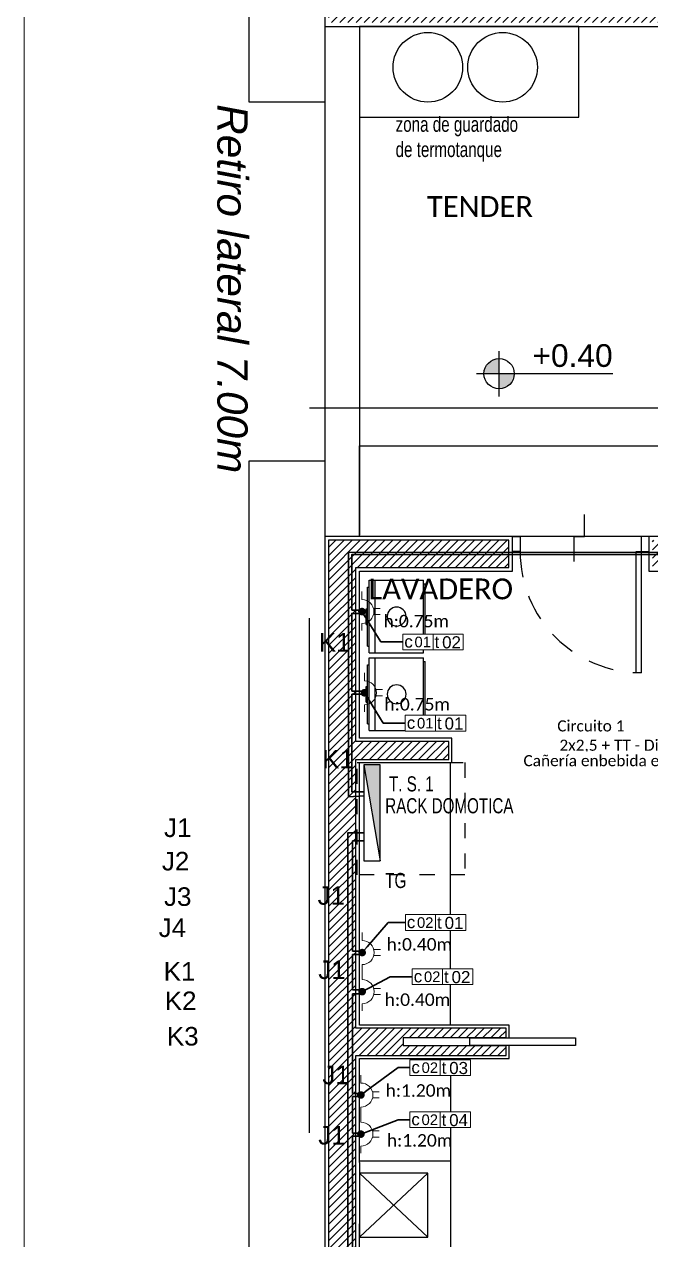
# Model space of a CAD drawing. Header units: millimetres. Extents: x 430 to 1353, y -204 to 152.
# Drawn here: x 641.06 to 645.2, y 4 to 12.03 of the extents above; entities that cross this region are included whole.
import ezdxf
from ezdxf import colors
from ezdxf.entities.mleader import LeaderData, LeaderLine
from ezdxf.enums import TextEntityAlignment as Align
from ezdxf.math import Vec2, Vec3

# ---------------------------------------------------------------- set-up
doc = ezdxf.new("R2010")
doc.units = ezdxf.units.MM
doc.linetypes.add('DASHED', pattern=[0.3, 0.17, -0.13])
doc.linetypes.add('HIDDENX3', pattern=[0.15, 0.1, -0.05])
doc.layers.get('0').update_dxf_attribs({"color": 250})
for name, color, linetype in [('A Eq. Fijo', 252, 'Continuous'), ('AN - Designacion Corte 1-50', 252, 'Continuous'), ('AN - Designacion Nivel 1-50', 252, 'Continuous'), ('AR - Carpinteria', 252, 'Continuous'), ('AR - Equipamiento Fijo', 252, 'Continuous'), ('AR - Ht', 252, 'Continuous'), ('AR - Proyeccion', 252, 'DASHED'), ('AR - Vista 05', 252, 'Continuous'), ('AR - Vista 2', 252, 'Continuous'), ('AR - Vista 4', 252, 'Continuous'), ('AR-VISTA-1', 252, 'Continuous'), ('AR_Vista 1', 252, 'Continuous'), ('ER-AA', 252, 'HIDDENX3'), ('IE - Boca', 252, 'Continuous'), ('ND- ESPACIOS', 253, 'Continuous')]:
    doc.layers.add(name, color=color, linetype=linetype)
for name, color, linetype, lineweight in [('ND-Cotas', 252, 'Continuous', 9), ('ND-GLOBAL_Notas', 252, 'Continuous', 9), ('ND-TABLEROS', 1, 'Continuous', 9), ('ND-texto', 251, 'Continuous', 15), ('ND-TUG-C1', 112, 'Continuous', 30), ('ND-TUG-C2', 70, 'Continuous', 30), ('ND-TUG-C3', 21, 'Continuous', 30), ('ND-TUG-C4', 173, 'Continuous', 30), ('ND-TUG_Boca', 160, 'Continuous', 9), ('vista', 252, 'Continuous', 15)]:
    doc.layers.add(name, color=color, linetype=linetype, lineweight=lineweight)
doc.styles.add('50-TXT', font='GOTHIC.TTF', dxfattribs={"width": 0.75, "height": 0.1})
doc.styles.add('Arial', font='arial.ttf')
doc.styles.add('IMPLANTACION', font='arial.ttf', dxfattribs={"height": 0.3})
doc.styles.get("Standard").update_dxf_attribs({"font": 'arial.ttf'})
doc.styles.add('Texto Simbolos 1 50', font='arial.ttf', dxfattribs={"height": 0.15})

# ---------------------------------------------------------------- blocks, each defined once
blk = doc.blocks.new('Toma_doble')
for p, q in [((-0.0208, 0.1066), (-0.0208, 0.1501)), ((0.0192, 0.1071), (0.0192, 0.1501)), ((-0.0794, 0.03), (-0.1322, 0.03)), ((0.0794, 0.03), (0.126, 0.03))]:
    blk.add_line(p, q)
blk.add_arc((0, 0.03), 0.0794, 360, 180)
blk = doc.blocks.new('_Dot')
at = {"color": 0, "linetype": 'ByBlock', "lineweight": -2}
blk.add_line((-0.5, 0), (-1, 0), dxfattribs=at)
at = {"color": 0, "linetype": 'ByBlock', "const_width": 0.5}
blk.add_lwpolyline([(-0.25, 0, 1), (0.25, 0, 1)], format="xyb", close=True, dxfattribs=at)
blk = doc.blocks.new('Nomenclatura toma 10 A')
at = {"lineweight": 9}
blk.add_lwpolyline([(0, 0.0522), (0.3993, 0.0522), (0.3993, -0.0522), (0, -0.0522)], close=True, dxfattribs=at)
blk.add_wipeout([(0, 0.0522), (0.3993, 0.0522), (0.3993, -0.0522), (0, -0.0522)], dxfattribs=at)
for p, q in [((0, -0.0522), (0, 0.0522)), ((0, 0.0522), (0.3993, 0.0522)), ((0.1996, 0.0522), (0.1996, -0.0522)), ((0.1996, 0.0522), (0.1996, -0.0522)), ((0.3993, 0.0522), (0.3993, -0.0522)), ((0, -0.0522), (0.3993, -0.0522)), ((0, -0.0522), (0.3993, -0.0522))]:
    blk.add_line(p, q, dxfattribs=at)
at = {"lineweight": 9, "style": 'IMPLANTACION'}
for s, p in [('c', (0.0097, -0.0373)), ('t', (0.2092, -0.0399))]:
    blk.add_text(s, height=0.08, dxfattribs=at).set_placement(p)
for p, height in [((0.0769, -0.0353), 0.07), ((0.2594, -0.0426), 0.08)]:
    blk.add_attdef('00', p, '', height=height, dxfattribs=at)
blk = doc.blocks.new('Designacion Nivel Planta 1 50')
h = blk.add_hatch(color=256)
h.dxf.hatch_style = 1
h.paths.add_polyline_path([(0, 0.1, 0.414214), (-0.1, 0), (0, 0)])
h.paths.add_polyline_path([(0.1, 0), (0, 0), (0, -0.1, 0.414214)])
for p, q in [((0, -0.15), (0, 0.15)), ((0.75, 0), (-0.15, 0))]:
    blk.add_line(p, q)
blk.add_circle((0, 0), 0.1)
at = {"style": 'Texto Simbolos 1 50'}
blk.add_attdef('NIVEL', text='', height=0.15, dxfattribs=at).set_placement((0.75, 0), align=Align.BOTTOM_RIGHT)
blk = doc.blocks.new('caldera-')
at = {"color": 0}
for p, q in [((0.01, 0.2172), (0, 0.2172)), ((0, -0.2172), (0, 0.2172)), ((0.01, 0.2172), (0.01, 0.24)), ((0.37, 0.24), (0.01, 0.24)), ((0.01, -0.2172), (0.01, 0.2172)), ((0.33, -0.24), (0.33, 0.24)), ((0.37, 0.195), (0.37, 0.24)), ((0.37, -0.195), (0.37, 0.195)), ((0.38, 0.195), (0.37, 0.195)), ((0.38, 0.052), (0.38, 0.195)), ((0.38, -0.052), (0.38, 0.052)), ((0.39, 0.052), (0.38, 0.052)), ((0.39, 0.039), (0.38, 0.039)), ((0.39, 0.022), (0.38, 0.022)), ((0.39, 0.009), (0.38, 0.009)), ((0.39, -0.052), (0.39, 0.052)), ((0.39, -0.009), (0.38, -0.009)), ((0.39, -0.022), (0.38, -0.022)), ((0.39, -0.039), (0.38, -0.039)), ((0.39, -0.052), (0.38, -0.052)), ((0.38, -0.195), (0.38, -0.052)), ((0.01, -0.2172), (0, -0.2172)), ((0.01, -0.24), (0.01, -0.2172)), ((0.37, -0.24), (0.01, -0.24)), ((0.38, -0.195), (0.37, -0.195)), ((0.37, -0.24), (0.37, -0.195))]:
    blk.add_line(p, q, dxfattribs=at)
blk.add_circle((0.188, 0), 0.0625, dxfattribs=at)
blk = doc.blocks.new('Caldera')
at = {"rotation": 270}
blk.add_blockref('caldera-', (0.24, 0.39), dxfattribs=at)
blk = doc.blocks.new('A$C14B72A78')
at = {"rotation": 270}
blk.add_blockref('Caldera', (0.24, 0.39), dxfattribs=at)
blk = doc.blocks.new('*U491')
blk.add_lwpolyline([(0.05, 0.1), (0.05, 0.9), (0.0833, 0.9), (0.0833, 0.1)], close=True)
for points in [[(0, 0), (0.05, 0), (0.05, 0.1), (0, 0.1)], [(0.9, 0), (0.85, 0), (0.85, 0.1), (0.9, 0.1)]]:
    blk.add_lwpolyline(points)
at = {"color": 8, "linetype": 'DASHED'}
blk.add_arc((0.05, 0.1), 0.8, 360, 90, dxfattribs=at)
blk = doc.blocks.new('PLANTA BAJA')
at = {"layer": 'AR - Ht', "true_color": 0x383838, "transparency": 33554610}
h = blk.add_hatch(dxfattribs=at)
h.set_pattern_fill('ANSI31', color=250, scale=0.012)
h.set_pattern_definition([(45, (-605.2518, -51.777135), (-0.0269407684, 0.0269407684), [])])
h.paths.add_polyline_path([(23.605, 24.735), (23.425, 24.735), (23.425, 24.69), (22.52, 24.69), (22.52, 24.6304), (22.7591, 24.6304), (22.7591, 24.5804), (22.52, 24.5804), (22.52, 24.52), (23.425, 24.52), (23.425, 24.45), (23.605, 24.45)])
h.paths.add_polyline_path([(18.205, 30.805), (18.025, 30.805), (18.025, 30.625), (18.205, 30.625)])
h.paths.add_polyline_path([(0.205, 16.225), (1.215, 16.225), (1.215, 16.405), (0.025, 16.405), (0.025, 10.52), (0.205, 10.52), (0.205, 11.8904), (0.205, 13.0025), (1.1975, 13.0025), (1.1975, 13.0679), (0.5175, 13.0679), (0.5175, 13.1179), (1.1975, 13.1179), (1.1975, 13.1825), (0.205, 13.1825), (0.205, 14.9569), (0.82, 14.9569), (0.82, 15.0769), (0.205, 15.0769)])
h.paths.add_polyline_path([(4.45, 16.405), (2.165, 16.405), (2.165, 16.225), (3.625, 16.225), (3.625, 13.1825), (2.6375, 13.1825), (2.6375, 13.1179), (3.3175, 13.1179), (3.3175, 13.0679), (2.6375, 13.0679), (2.6375, 13.0025), (3.625, 13.0025), (3.625, 12.015), (3.805, 12.015), (3.805, 16.225), (4.45, 16.225)])
h.paths.add_polyline_path([(7.455, 16.405), (5.5, 16.405), (5.5, 16.225), (7.455, 16.225)])
h.paths.add_polyline_path([(7.34, 11.005), (3.805, 11.005), (3.805, 11.075), (3.625, 11.075), (3.625, 10.825), (4.155, 10.825), (4.155, 8.47), (3.625, 8.47), (3.625, 8.35), (4.275, 8.35), (4.275, 10.825), (7.22, 10.825), (7.22, 7.405), (7.225, 7.405), (7.225, 0.025), (7.405, 0.025), (7.405, 7.225), (7.475, 7.225), (7.475, 7.405), (7.34, 7.405)])
h.paths.add_polyline_path([(3.805, 7.405), (2.615, 7.405), (2.615, 7.8154), (2.495, 7.8154), (2.495, 7.405), (0.205, 7.405), (0.205, 7.96), (0.025, 7.96), (0.025, 0.025), (0.205, 0.025), (0.205, 7.225), (3.805, 7.225)])
h.paths.add_polyline_path([(11.69, 7.405), (9.89, 7.405), (9.725, 7.405), (9.725, 7.225), (11.69, 7.225)])
h.paths.add_polyline_path([(14.62, 11.005), (10.81, 11.005), (10.81, 10.825), (14.62, 10.825)])
h.paths.add_polyline_path([(18.225, 11.005), (15.875, 11.005), (15.875, 10.825), (18.055, 10.825), (18.055, 9.505), (17.475, 9.505), (17.475, 9.175), (17.215, 9.175), (17.215, 9.055), (18.055, 9.055), (18.055, 7.405), (17.47, 7.405), (17.47, 7.225), (18.035, 7.225), (18.195, 7.225), (18.22, 7.225), (18.22, 7.405), (18.175, 7.405), (18.175, 10.825), (18.225, 10.825)])
h.paths.add_polyline_path([(18.055, 9.425), (18.055, 9.175), (17.555, 9.175), (17.555, 9.425)], flags=16)
h.paths.add_polyline_path([(16.42, 7.405), (16.375, 7.405), (16.375, 9.95), (16.255, 9.95), (16.255, 7.405), (13.74, 7.405), (13.74, 7.225), (14.29, 7.225), (14.29, 5.415), (14.74, 5.415), (14.74, 7.225), (16.395, 7.225), (16.42, 7.2251)])
h.paths.add_polyline_path([(23.605, 16.405), (21.57, 16.405), (21.57, 16.225), (23.425, 16.225), (23.425, 11.685), (19.375, 11.685), (19.375, 12.365), (19.255, 12.365), (19.17, 12.365), (19.17, 12.245), (19.255, 12.245), (19.255, 11.005), (19.165, 11.005), (19.165, 10.825), (19.375, 10.825), (19.375, 11.565), (23.425, 11.565), (23.425, 7.405), (21.57, 7.405), (21.57, 7.225), (23.605, 7.225)])
h.paths.add_polyline_path([(18.22, 16.405), (17.91, 16.405), (17.91, 16.225), (18.055, 16.225), (18.055, 12.25), (18.22, 12.25), (18.22, 12.36), (18.175, 12.36), (18.175, 16.225), (18.22, 16.225)])
h.paths.add_polyline_path([(21.77, 23.57), (20.7625, 23.57), (20.7625, 23.535), (21.3625, 23.535), (21.3625, 23.435), (20.7625, 23.435), (20.7625, 23.4), (21.66, 23.4), (21.66, 23.165), (21.77, 23.165)])
h.paths.add_polyline_path([(18.9175, 23.535), (19.5125, 23.535), (19.5125, 23.57), (18.215, 23.57), (18.215, 23.615), (18.025, 23.615), (18.025, 19.825), (18.23, 19.825), (18.255, 19.825), (18.255, 20.005), (18.205, 20.005), (18.205, 23.4), (19.5125, 23.4), (19.5125, 23.435), (18.9175, 23.435)])
h.paths.add_polyline_path([(23.605, 30.805), (23.355, 30.805), (23.355, 30.625), (23.425, 30.625), (23.425, 26.15), (21.66, 26.15), (21.66, 24.52), (21.77, 24.52), (21.77, 26.04), (23.425, 26.04), (23.425, 25.785), (23.605, 25.785)])
h.paths.add_polyline_path([(3.825, 20.005), (2.3749, 20.005), (2.3749, 20.055), (2.265, 20.055), (2.265, 20.005), (0.205, 20.005), (0.205, 20.055), (0.025, 20.055), (0.025, 19.825), (3.825, 19.825)])
h.paths.add_polyline_path([(5.605, 23.61), (5.425, 23.61), (5.425, 20.005), (5.375, 20.005), (5.375, 19.825), (5.4, 19.825), (5.605, 19.825)])
h.paths.add_polyline_path([(5.605, 30.805), (5.425, 30.805), (5.425, 30.625), (5.605, 30.625)])
h.paths.add_polyline_path([(0.21, 21.41), (0.21, 21.66), (0.36, 21.66), (0.36, 21.41)], flags=16)
h.paths.add_polyline_path([(0.435, 21.66), (2.2649, 21.66), (2.2649, 20.905), (2.3749, 20.905), (2.3749, 21.66), (4.055, 21.66), (4.055, 20.96), (4.165, 20.96), (4.165, 21.635), (4.165, 22.685), (4.015, 22.685), (4.015, 21.77), (1.965, 21.77), (1.965, 22.685), (1.815, 22.685), (1.815, 21.77), (0.42, 21.77), (0.205, 21.77), (0.205, 30.625), (0.275, 30.625), (0.275, 30.805), (0.23, 30.805), (0.025, 30.805), (0.025, 21.085), (0.205, 21.085), (0.205, 21.335), (0.435, 21.335)])
h.paths.add_polyline_path([(1.995, 8.7404), (1.995, 9.055), (2.445, 9.055), (2.445, 8.7404)], flags=16)
h.paths.add_polyline_path([(2.615, 9.035), (2.615, 9.175), (0.205, 9.175), (0.205, 9.47), (0.025, 9.47), (0.025, 9.035), (0.025, 9.01), (0.205, 9.01), (0.205, 9.055), (1.915, 9.055), (1.915, 8.6604), (2.615, 8.6604)])
h.paths.add_polyline_path([(23.425, 21.935), (23.17, 21.935), (23.17, 22.09), (23.425, 22.09)], flags=16)
h.paths.add_polyline_path([(23.605, 23.4), (23.425, 23.4), (23.425, 23.335), (22.62, 23.335), (22.62, 23.2754), (22.8591, 23.2754), (22.8591, 23.2254), (22.62, 23.2254), (22.62, 23.165), (23.425, 23.165), (23.425, 22.165), (23.095, 22.165), (23.095, 21.935), (21.795, 21.935), (21.66, 21.935), (21.66, 21.865), (21.795, 21.865), (23.425, 21.865), (23.425, 20.005), (21.77, 20.005), (21.77, 21.115), (21.66, 21.115), (21.66, 20.005), (21.605, 20.005), (21.605, 19.825), (21.64, 19.825), (23.605, 19.825)])
at = {"layer": 'IE - Boca'}
h = blk.add_hatch(color=256, dxfattribs=at)
h.dxf.hatch_style = 1
h.paths.add_polyline_path([(0.3664, 14.9224), (0.2587, 14.9224), (0.3664, 14.287)])
at = {"layer": 'A Eq. Fijo', "ltscale": 0.5}
for centre in [(0.6805, 19.5298), (1.1742, 19.5298)]:
    blk.add_circle(centre, 0.23, dxfattribs=at)
at = {"layer": 'AR - Carpinteria'}
for p, q in [((2.14, 16.43), (1.24, 16.43)), ((0.23, 12.225), (0.68, 11.8004)), ((0.68, 12.225), (0.23, 11.8004))]:
    blk.add_line(p, q, dxfattribs=at)
blk.add_lwpolyline([(1.657, 13.0679), (0.957, 13.0679), (0.957, 13.1179), (1.657, 13.1179)], close=True, dxfattribs=at)
at = {"layer": 'AR - Equipamiento Fijo'}
blk.add_line((0.83, 12.985), (0.83, 9.195), dxfattribs=at)
blk.add_lwpolyline([(1.677, 19.8), (0.23, 19.8), (0.23, 19.2), (1.677, 19.2)], close=True, dxfattribs=at)
at = {"layer": 'AR - Proyeccion', "ltscale": 20}
blk.add_lwpolyline([(0, 6.49), (-0.0998, 6.49), (-0.1002, 17.28), (5.425, 17.28), (5.425, 19.8)], dxfattribs=at)
blk.add_lwpolyline([(0.23, 17.03), (23.4, 17.03), (23.4, 16.43), (0.23, 16.43)], close=True, dxfattribs=at)
at = {"layer": 'AR - Vista 05'}
for p, q in [((0.83, 13.2025), (0.83, 14.9369)), ((0.23, 12.305), (0.83, 12.305))]:
    blk.add_line(p, q, dxfattribs=at)
for points in [[(0, 20.08), (0, 19.8), (3.85, 19.8), (3.85, 20.03), (2.3999, 20.03), (2.3999, 20.08), (2.2399, 20.08), (2.24, 20.03), (0.23, 20.03), (0.23, 20.08)], [(1.2175, 13.1179), (1.2175, 13.2025), (0.23, 13.2025), (0.23, 14.9369), (0.84, 14.9369), (0.84, 15.0969), (0.23, 15.0969), (0.23, 16.2), (1.24, 16.2), (1.24, 16.43), (0, 16.43), (0, 10.495), (0.23, 10.495), (0.23, 11.8904)], [(2.6175, 13.0679), (2.6175, 12.9825), (3.605, 12.9825), (3.605, 11.995), (3.825, 11.995), (3.825, 16.2), (4.475, 16.2), (4.475, 16.43), (2.14, 16.43), (2.14, 16.2), (3.605, 16.2), (3.605, 13.2025), (2.6175, 13.2025), (2.6175, 13.1179)], [(0.23, 12.295), (0.23, 12.9825), (1.2175, 12.9825), (1.2175, 13.0679)], [(0.23, 12.295), (0.23, 12.295), (0.23, 11.8904), (0.23, 11.8904)]]:
    blk.add_lwpolyline(points, dxfattribs=at)
at = {"layer": 'AR - Vista 2'}
for points in [[(0, 19.8), (0, 16.43)], [(0.23, 19.8), (0.23, 16.44)]]:
    blk.add_lwpolyline(points, dxfattribs=at)
at = {"layer": 'AR - Vista 4'}
for points in [[(1.1975, 13.1179), (1.1975, 13.1825), (0.205, 13.1825), (0.205, 14.9569), (0.82, 14.9569), (0.82, 15.0769), (0.205, 15.0769), (0.205, 16.225), (1.215, 16.225), (1.215, 16.405), (0.025, 16.405), (0.025, 10.52), (0.205, 10.52), (0.205, 11.8904)], [(1.1975, 13.1179), (0.5175, 13.1179), (0.5175, 13.0679), (1.1975, 13.0679)], [(0.205, 11.8904), (0.205, 13.0025), (1.1975, 13.0025), (1.1975, 13.0679)]]:
    blk.add_lwpolyline(points, dxfattribs=at)
blk.add_lwpolyline([(0.23, 11.8004), (0.68, 11.8004), (0.68, 12.225), (0.23, 12.225)], close=True, dxfattribs=at)
at = {"layer": 'AR-VISTA-1'}
blk.add_lwpolyline([(0, 19.3), (-0.5, 19.3), (-0.5, 30.83), (-0.5, 31.33), (-0.0056, 31.33)], dxfattribs=at)
at = {"layer": 'AR_Vista 1'}
blk.add_lwpolyline([(0, 0), (-0.5, 0), (-0.5, 16.43), (-0.5, 16.93), (0, 16.93)], dxfattribs=at)
at = {"layer": 'IE - Boca'}
blk.add_line((0.2587, 14.9224), (0.3664, 14.287), dxfattribs=at)
blk.add_lwpolyline([(0.2587, 14.287), (0.3664, 14.287), (0.3664, 14.9224), (0.2587, 14.9224)], close=True, dxfattribs=at)
at = {"layer": 'A Eq. Fijo', "ltscale": 0.5, "xscale": -1, "rotation": 180}
for p in [(0.0325, 16.0512), (0.0325, 15.5376)]:
    blk.add_blockref('A$C14B72A78', p, dxfattribs=at)
at = {"layer": 'AR - Carpinteria', "rotation": 180}
blk.add_blockref('*U491', (2.14, 16.43), dxfattribs=at)

msp = doc.modelspace()

# ---------------------------------------------------------------- linework, layer by layer
at = {"layer": 'AN - Designacion Corte 1-50'}
msp.add_lwpolyline([(644.6962, 8.4759), (644.6962, 8.642), (644.7642, 8.642), (644.7642, 8.7868)], dxfattribs=at)
at = {"layer": 'ER-AA'}
msp.add_lwpolyline([(643.2642, 7.1489), (643.9754, 7.1489), (643.9754, 6.4071), (643.2642, 6.4071)], close=True, dxfattribs=at)
at = {"layer": 'ND-GLOBAL_Notas'}
msp.add_lwpolyline([(641.0647, 31.5577), (668.7291, 31.5577), (668.7291, -9.7575), (641.0647, -9.7575)], close=True, dxfattribs=at)
at = {"layer": 'ND-TUG-C1'}
for p, q in [((643.3045, 7.6202), (643.2275, 7.6202)), ((643.229, 7.6), (643.2943, 7.6))]:
    msp.add_line(p, q, dxfattribs=at)
for points in [[(643.2853, 8.156), (643.2285, 8.156), (643.2285, 8.524), (647.3717, 8.524), (647.3717, 8.4279)], [(643.2275, 7.6202), (643.2275, 8.1343), (643.2812, 8.1343)], [(643.3077, 6.9543), (643.229, 6.9543), (643.229, 7.6)]]:
    msp.add_lwpolyline(points, dxfattribs=at)
at = {"layer": 'ND-TUG-C2'}
for points in [[(643.3082, 6.6309), (643.2328, 6.6309), (643.2328, 5.9031), (643.2932, 5.9031)], [(643.296, 5.8801), (643.2328, 5.8801), (643.2328, 5.6475), (643.2871, 5.6475)], [(643.2914, 5.62), (643.2328, 5.62), (643.2328, 4.9616)], [(643.2328, 4.9616), (643.3123, 4.9616)], [(643.295, 4.9421), (643.2328, 4.9421), (643.2328, 4.7006), (643.2999, 4.7006)], [(643.3033, 4.6799), (643.2328, 4.6799), (643.2328, 1.5743), (643.3138, 1.5743)]]:
    msp.add_lwpolyline(points, dxfattribs=at)
at = {"layer": 'ND-TUG-C3'}
msp.add_lwpolyline([(643.3079, 6.6848), (643.2026, 6.6848), (643.2026, -2.2071), (643.3105, -2.2071)], dxfattribs=at)

# ---------------------------------------------------------------- block references
at = {"layer": 'AN - Designacion Nivel 1-50'}
msp.add_blockref('Designacion Nivel Planta 1 50', (644.201, 9.7175), dxfattribs=at).add_auto_attribs({'NIVEL': '+0.40'})
at = {"layer": 'AR - Vista 05'}
msp.add_blockref('PLANTA BAJA', (643.0495, -7.788), dxfattribs=at)
at = {"layer": 'ND-TUG_Boca', "rotation": 270}
for p in [(643.2647, 8.1463), (643.2809, 7.6097), (643.2664, 5.8934), (643.2664, 5.6353), (643.2579, 4.9524), (643.2579, 4.6942)]:
    msp.add_blockref('Toma_doble', p, dxfattribs=at)

# ---------------------------------------------------------------- texts
at = {"layer": 'ER-AA', "style": '50-TXT', "width": 0.75}
for s, p in [('RACK DOMOTICA', (643.4487, 6.8134, 0)), ('TG', (643.4487, 6.3196, 0))]:
    msp.add_text(s, height=0.1, dxfattribs=at).set_placement(p)
at = {"layer": 'ER-AA', "insert": (643.5172, 11.4156), "char_height": 0.1, "attachment_point": 1, "style": '50-TXT'}
msp.add_mtext_dynamic_manual_height_columns('zona de guardado\\Pde termotanque', width=1.456963, gutter_width=0.5, heights=[0], dxfattribs=at)
at = {"layer": 'ND- ESPACIOS', "char_height": 0.15, "attachment_point": 1, "rotation": 0.00461}
for s, width, gutter_width, insert in [('{\\fCalibri|b0|i0|c0|p34;\\H0.91667x;TENDER}', 2.082022, 10.7544, (643.7241, 10.8908)), ('{\\fCalibri|b0|i0|c0|p34;\\H0.91667x;LAVADERO}', 1.191821, 10.1758, (643.3386, 8.3646))]:
    msp.add_mtext_dynamic_manual_height_columns(s, width=width, gutter_width=gutter_width, heights=[0.3575], dxfattribs=dict(at, insert=insert))
at = {"layer": 'ND-Cotas', "char_height": 0.09, "attachment_point": 1, "rotation": 0.00461}
for s, insert in [('{\\fCalibri|b0|i0|c0|p34;\\H0.91667x;h:0.75m}', (643.4371, 8.1244)), ('{\\fCalibri|b0|i0|c0|p34;\\H0.91667x;h:0.40m}', (643.4576, 5.9891)), ('{\\fCalibri|b0|i0|c0|p34;\\H0.91667x;h:0.40m}', (643.4454, 5.6237)), ('{\\fCalibri|b0|i0|c0|p34;\\H0.91667x;h:1.20m}', (643.451, 5.0236))]:
    msp.add_mtext_dynamic_manual_height_columns(s, width=0.67411, gutter_width=10.291, heights=[0.1264], dxfattribs=dict(at, insert=insert))
at = {"layer": 'ND-TABLEROS', "style": '50-TXT', "width": 0.75}
msp.add_text('T. S. 1', height=0.1, dxfattribs=at).set_placement((643.4734, 6.9579, 0))
at = {"layer": 'ND-texto', "style": 'Arial'}
for s, p in [('K1', (643.0099, 7.8819)), ('K1', (643.032, 7.11)), ('J1', (641.9878, 6.6566)), ('J2', (641.9736, 6.4359)), ('J3', (641.9878, 6.2018)), ('J1', (643.002, 6.2094)), ('J4', (641.9523, 5.9962)), ('K1', (641.9854, 5.7075)), ('J1', (643.0063, 5.7187)), ('K2', (641.9925, 5.5134)), ('K3', (642.0067, 5.2793)), ('J1', (643.0334, 5.0241)), ('J1', (643.0062, 4.6251))]:
    msp.add_text(s, height=0.12266, dxfattribs=at).set_placement(p)
at = {"layer": 'ND-texto', "insert": (644.5851, 7.4276), "char_height": 0.08, "attachment_point": 1, "rotation": 0.00461}
msp.add_mtext_dynamic_manual_height_columns('{\\fCalibri|b0|i0|c0|p34;\\H0.91667x;Circuito 1}', width=0.571774, gutter_width=10.1758, heights=[0.1913], dxfattribs=at)
at = {"layer": 'vista', "insert": (642.3368, 11.498), "char_height": 0.2, "attachment_point": 7, "rotation": 270}
msp.add_mtext_dynamic_manual_height_columns('{\\fArial|b0|i1|c0|p34;Retiro lateral 7.00m}', width=3.295575, gutter_width=1, heights=[0.4879], dxfattribs=at)

# ---------------------------------------------------------------- leaders
at = {"layer": 'ND-TUG-C1', "lineweight": 9}
ml = msp.add_multileader_mtext('Standard', dxfattribs=at)
ml.set_content('')
ml.set_leader_properties(color=256, linetype='ByLayer', lineweight=-1)
ml.set_arrow_properties(name='DOT')
ml.build(insert=Vec2(0, 0))
ml.multileader.update_dxf_attribs({"dogleg_length": 0.1458, "arrow_head_size": 0.05})
ctx = ml.context
ctx.base_point, ctx.char_height, ctx.arrow_head_size, ctx.landing_gap_size, ctx.plane_origin = Vec3(643.5652, 7.9456), 0.25, 0.05, 0.09, Vec3(644.6479, 8.3261)
ctx.attachment_type = 1
notes = []
notes.append((ctx, [(1, (1, 1, 0), (643.4194, 7.9456), (1, 0), 0.1458, [(0, [(643.2947, 8.1463)], 0, [])])]))
ctx.mtext, ml.multileader.dxf.content_type = None, 0
ml = msp.add_multileader_mtext('Standard', dxfattribs=at)
ml.set_content('')
ml.set_leader_properties(color=256, linetype='ByLayer', lineweight=-1)
ml.set_arrow_properties(name='DOT')
ml.build(insert=Vec2(0, 0))
ml.multileader.update_dxf_attribs({"dogleg_length": 0.1458, "arrow_head_size": 0.05})
ctx = ml.context
ctx.base_point, ctx.char_height, ctx.arrow_head_size, ctx.landing_gap_size, ctx.plane_origin = Vec3(643.5814, 7.4091), 0.25, 0.05, 0.09, Vec3(644.6641, 7.7895)
ctx.attachment_type = 1
notes.append((ctx, [(1, (1, 1, 0), (643.4355, 7.4091), (1, 0), 0.1458, [(0, [(643.3109, 7.6097)], 0, [])])]))
ctx.mtext, ml.multileader.dxf.content_type = None, 0
at = {"layer": 'ND-TUG-C2', "lineweight": 9}
ml = msp.add_multileader_mtext('Standard', dxfattribs=at)
ml.set_content('')
ml.set_leader_properties(color=256, linetype='ByLayer', lineweight=-1)
ml.set_arrow_properties(name='DOT')
ml.build(insert=Vec2(0, 0))
ml.multileader.update_dxf_attribs({"dogleg_length": 0.1458, "arrow_head_size": 0.05})
ctx = ml.context
ctx.base_point, ctx.char_height, ctx.arrow_head_size, ctx.landing_gap_size, ctx.plane_origin = Vec3(643.6149, 6.092), 0.25, 0.05, 0.09, Vec3(644.667, 6.0907)
ctx.attachment_type = 1
notes.append((ctx, [(1, (1, 1, 0), (643.469, 6.092), (1, 0), 0.1458, [(0, [(643.2964, 5.8934)], 0, [])])]))
ctx.mtext, ml.multileader.dxf.content_type = None, 0
ml = msp.add_multileader_mtext('Standard', dxfattribs=at)
ml.set_content('')
ml.set_leader_properties(color=256, linetype='ByLayer', lineweight=-1)
ml.set_arrow_properties(name='DOT')
ml.build(insert=Vec2(0, 0))
ml.multileader.update_dxf_attribs({"dogleg_length": 0.1458, "arrow_head_size": 0.05})
ctx = ml.context
ctx.base_point, ctx.char_height, ctx.arrow_head_size, ctx.landing_gap_size, ctx.plane_origin = Vec3(643.6274, 5.734), 0.25, 0.05, 0.09, Vec3(644.6495, 5.8151)
ctx.attachment_type = 1
notes.append((ctx, [(1, (1, 1, 0), (643.4816, 5.734), (1, 0), 0.1458, [(0, [(643.2964, 5.6353)], 0, [])])]))
ctx.mtext, ml.multileader.dxf.content_type = None, 0
ml = msp.add_multileader_mtext('Standard', dxfattribs=at)
ml.set_content('')
ml.set_leader_properties(color=256, linetype='ByLayer', lineweight=-1)
ml.set_arrow_properties(name='DOT')
ml.build(insert=Vec2(0, 0))
ml.multileader.update_dxf_attribs({"dogleg_length": 0.1458, "arrow_head_size": 0.05})
ctx = ml.context
ctx.base_point, ctx.char_height, ctx.arrow_head_size, ctx.landing_gap_size, ctx.plane_origin = Vec3(643.679, 5.1334), 0.25, 0.05, 0.09, Vec3(644.641, 5.1322)
ctx.attachment_type = 1
notes.append((ctx, [(1, (1, 1, 0), (643.5332, 5.1334), (1, 0), 0.1458, [(0, [(643.2879, 4.9524)], 0, [])])]))
ctx.mtext, ml.multileader.dxf.content_type = None, 0
ml = msp.add_multileader_mtext('Standard', dxfattribs=at)
ml.set_content('')
ml.set_leader_properties(color=256, linetype='ByLayer', lineweight=-1)
ml.set_arrow_properties(name='DOT')
ml.build(insert=Vec2(0, 0))
ml.multileader.update_dxf_attribs({"dogleg_length": 0.1458, "arrow_head_size": 0.05})
ctx = ml.context
ctx.base_point, ctx.char_height, ctx.arrow_head_size, ctx.landing_gap_size, ctx.plane_origin = Vec3(643.679, 4.7893), 0.25, 0.05, 0.09, Vec3(644.641, 4.874)
ctx.attachment_type = 1
notes.append((ctx, [(1, (1, 1, 0), (643.5332, 4.7893), (1, 0), 0.1458, [(0, [(643.2879, 4.6942)], 0, [])])]))
ctx.mtext, ml.multileader.dxf.content_type = None, 0
for ctx, leaders in notes:
    for number, flags, end, landing, length, lines in leaders:
        leader = LeaderData()
        leader.index, (leader.has_last_leader_line, leader.has_dogleg_vector, leader.attachment_direction) = number, flags
        leader.last_leader_point, leader.dogleg_vector, leader.dogleg_length = Vec3(end), Vec3(landing), length
        for number, points, colour, breaks in lines:
            line = LeaderLine()
            line.index, line.vertices, line.color, line.breaks = number, Vec3.list(points), colors.encode_raw_color(colour), breaks
            leader.lines.append(line)
        ctx.leaders.append(leader)

# ---------------------------------------------------------------- next in the draw order: block references
at = {"layer": 'ND-TUG-C1', "lineweight": 9}
ref = msp.add_blockref('Nomenclatura toma 10 A', (643.5652, 7.9456), dxfattribs=at)
ref.add_attrib('00', '01', (643.6421, 7.9103), dxfattribs={"layer": '0', "lineweight": 9, "height": 0.07, "style": 'IMPLANTACION'})
ref.add_attrib('00', '02', (643.8245, 7.9031), dxfattribs={"layer": '0', "lineweight": 9, "height": 0.08, "style": 'IMPLANTACION'})
ref = msp.add_blockref('Nomenclatura toma 10 A', (643.5814, 7.4091), dxfattribs=at)
ref.add_attrib('00', '01', (643.6583, 7.3738), dxfattribs={"layer": '0', "lineweight": 9, "height": 0.07, "style": 'IMPLANTACION'})
ref.add_attrib('00', '01', (643.8407, 7.3665), dxfattribs={"layer": '0', "lineweight": 9, "height": 0.08, "style": 'IMPLANTACION'})
at = {"layer": 'ND-TUG-C2'}
ref = msp.add_blockref('Nomenclatura toma 10 A', (643.5816, 6.092), dxfattribs=at)
ref.add_attrib('00', '02', (643.6585, 6.0567), dxfattribs={"layer": '0', "lineweight": 9, "height": 0.07, "style": 'IMPLANTACION'})
ref.add_attrib('00', '01', (643.841, 6.0494), dxfattribs={"layer": '0', "lineweight": 9, "height": 0.08, "style": 'IMPLANTACION'})
ref = msp.add_blockref('Nomenclatura toma 10 A', (643.6274, 5.734), dxfattribs=at)
ref.add_attrib('00', '02', (643.7043, 5.6987), dxfattribs={"layer": '0', "lineweight": 9, "height": 0.07, "style": 'IMPLANTACION'})
ref.add_attrib('00', '02', (643.8868, 5.6915), dxfattribs={"layer": '0', "lineweight": 9, "height": 0.08, "style": 'IMPLANTACION'})
ref = msp.add_blockref('Nomenclatura toma 10 A', (643.6119, 5.1334), dxfattribs=at)
ref.add_attrib('00', '02', (643.6888, 5.0981), dxfattribs={"layer": '0', "lineweight": 9, "height": 0.07, "style": 'IMPLANTACION'})
ref.add_attrib('00', '03', (643.8712, 5.0909), dxfattribs={"layer": '0', "lineweight": 9, "height": 0.08, "style": 'IMPLANTACION'})
ref = msp.add_blockref('Nomenclatura toma 10 A', (643.6116, 4.7893), dxfattribs=at)
ref.add_attrib('00', '02', (643.6885, 4.754), dxfattribs={"layer": '0', "lineweight": 9, "height": 0.07, "style": 'IMPLANTACION'})
ref.add_attrib('00', '04', (643.8709, 4.7467), dxfattribs={"layer": '0', "lineweight": 9, "height": 0.08, "style": 'IMPLANTACION'})

# ---------------------------------------------------------------- next in the draw order: wipeouts: each hides what was drawn before it
msp.add_wipeout([(644.5209, 7.3361), (645.7209, 7.3361), (645.7209, 7.2147), (644.5209, 7.2147)]).dxf.layer = 'ND-TUG-C1'

# ---------------------------------------------------------------- next in the draw order: texts
at = {"layer": 'ND-Cotas', "char_height": 0.09, "attachment_point": 1, "rotation": 0.00461}
for s, insert in [('{\\fCalibri|b0|i0|c0|p34;\\H0.91667x;h:0.75m}', (643.4435, 7.5751)), ('{\\fCalibri|b0|i0|c0|p34;\\H0.91667x;h:1.20m}', (643.4592, 4.6941))]:
    msp.add_mtext_dynamic_manual_height_columns(s, width=0.67411, gutter_width=10.291, heights=[0.1264], dxfattribs=dict(at, insert=insert))
at = {"layer": 'ND-texto', "insert": (644.5992, 7.3), "char_height": 0.08, "attachment_point": 1, "rotation": 0.00461}
msp.add_mtext_dynamic_manual_height_columns('{\\fCalibri|b0|i0|c0|p34;\\H0.91667x;2x2,5 + TT - Diam 25mm}', width=1.136882, gutter_width=10.1758, heights=[0.1913], dxfattribs=at)

# ---------------------------------------------------------------- next in the draw order: wipeouts: each hides what was drawn before it
msp.add_wipeout([(644.3184, 7.2211), (645.8495, 7.2211), (645.8489, 7.0998), (644.3184, 7.0998)]).dxf.layer = 'ND-texto'

# ---------------------------------------------------------------- next in the draw order: linework, layer by layer
at = {"layer": 'ND-TUG-C4'}
msp.add_lwpolyline([(643.3081, 6.9288), (643.2056, 6.9234), (643.2056, 8.5369), (654.0267, 8.5423), (654.0267, 8.428)], dxfattribs=at)

# ---------------------------------------------------------------- next in the draw order: texts
at = {"layer": 'ND-texto', "insert": (644.3619, 7.1979), "char_height": 0.08, "attachment_point": 1, "rotation": 0.00461}
msp.add_mtext_dynamic_manual_height_columns('{\\fCalibri|b0|i0|c0|p34;\\H0.91667x;Cañería enbebida en hormigón}', width=1.467206, gutter_width=10.1758, heights=[0.1913], dxfattribs=at)

doc.saveas('drawing.dxf')
